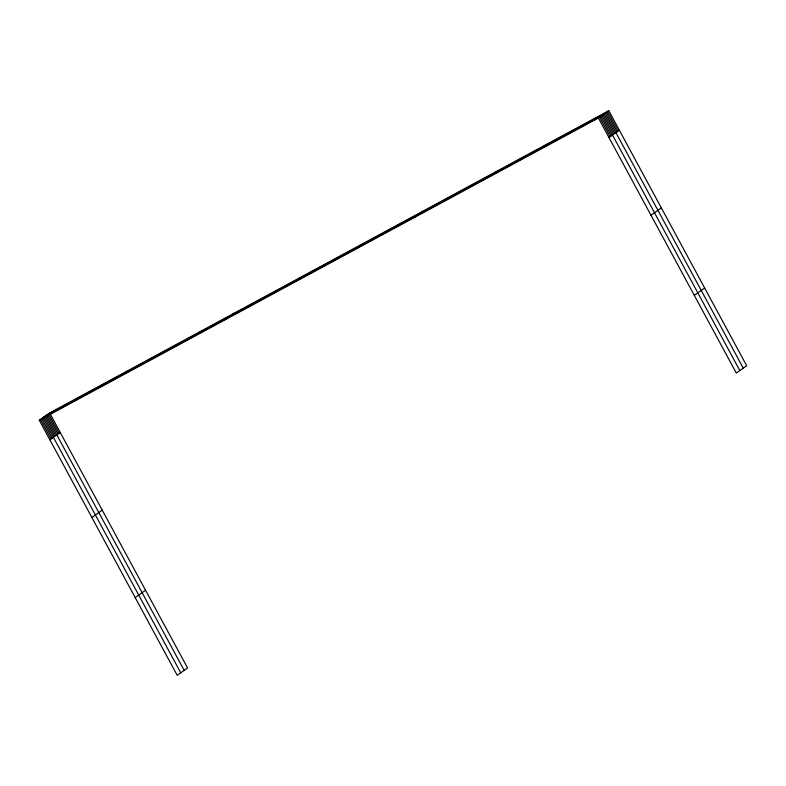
<?xml version="1.0" encoding="UTF-8"?>
<svg xmlns="http://www.w3.org/2000/svg" width="786" height="786" viewBox="0 0 786 786"><rect width="100%" height="100%" fill="white"/><g stroke="black" fill="none" stroke-linecap="round" stroke-linejoin="round"><path stroke-width="1.18" d="M49.685 412.935L187.589 667.992L177.204 675.292L39.3 420.245L49.685 412.935L608.796 110.708L746.7 365.755L736.315 373.065L598.411 118.008L608.796 110.708M49.832 439.728L60.217 432.428M223.804 320.501L234.189 313.201M413.898 217.742L424.293 210.442M608.944 137.491L619.329 130.191M91.864 517.463L102.259 510.163M650.975 215.226L661.36 207.926M135.172 597.557L145.557 590.257M694.284 295.32L704.669 288.02M39.3 420.245L598.411 118.008M607.647 111.514L618.189 130.997M606.507 112.31L617.039 131.802M743.271 368.172L605.367 113.115L46.256 415.352L184.17 670.399M604.228 113.921L614.76 133.404M603.078 114.727L613.62 134.209M739.842 370.579L601.938 115.522L42.827 417.759L180.741 672.806M600.759 116.357L611.302 135.84M599.58 117.183L610.123 136.666M48.545 413.741L59.078 433.224M47.406 414.546L57.938 434.029M45.116 416.148L55.649 435.64M43.977 416.953L54.509 436.436M41.658 418.584L52.19 438.067M40.479 419.41L51.011 438.902"/></g></svg>
